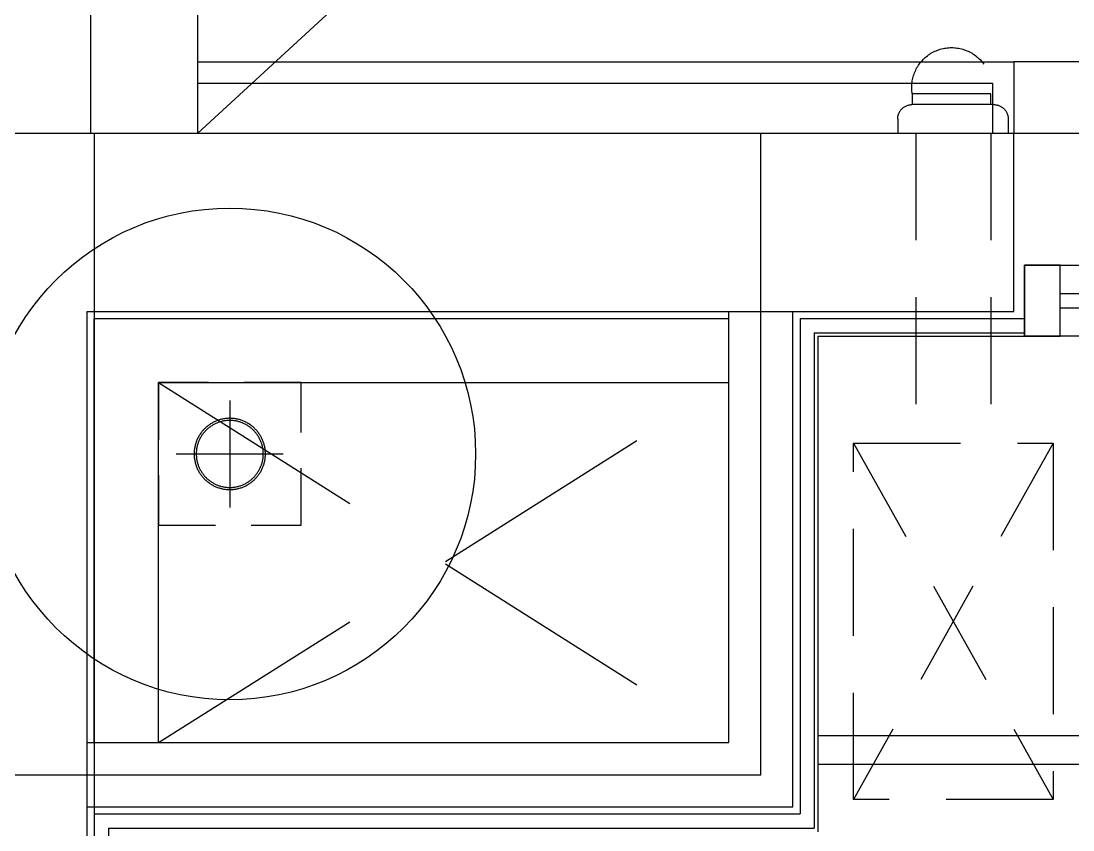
# Model space of a CAD drawing. Header units: millimetres. Extents: x 7294529 to 7346664, y 234399 to 276449.
# Drawn here: x 7310347 to 7311822, y 251707 to 252842 of the extents above; entities that cross this region are included whole.
import ezdxf
from ezdxf.xclip import XClip

# ---------------------------------------------------------------- set-up
doc = ezdxf.new("R2010")
doc.units = ezdxf.units.MM
doc.header["$LTSCALE"] = 100
doc.header["$XCLIPFRAME"] = 2
for name, pattern in [('C-303-L-TF_39B+59C$0$CEN', [62, 60, -1, 0, -1]), ('U-59C-EX$0$CEN', [62, 60, -1, 0, -1]), ('U-59C-EX$0$H', [1.3, 0.8, -0.5]), ('U-59C-EX$0$HID', [2.3, 1.5, -0.8]), ('U-59C-EX$0$HIDDEN2', [4.7625, 3.175, -1.5875])]:
    doc.linetypes.add(name, pattern=pattern)
doc.layers.get('Defpoints').update_dxf_attribs({"color": 149})
for name, color, linetype in [('ARDM', 7, 'Continuous'), ('BP', 7, 'Continuous'), ('C-303-L-TF_39B+59C$0$CEN', 1, 'C-303-L-TF_39B+59C$0$CEN'), ('C-303-L-TF_39B+59C$0$COL', 2, 'Continuous'), ('ELE8', 8, 'Continuous'), ('U-59C-EX$0$CEN', 1, 'U-59C-EX$0$CEN'), ('U-59C-EX$0$CON', 2, 'Continuous'), ('U-59C-EX$0$ELE', 6, 'Continuous'), ('U-59C-EX$0$ETC', 6, 'Continuous'), ('U-59C-EX$0$FIN', 5, 'Continuous'), ('U-59C-EX$0$FUR_미설치가구', 8, 'U-59C-EX$0$HID'), ('U-59C-EX$0$INSUL_line', 8, 'Continuous'), ('U-59C-EX$0$OPEN', 1, 'U-59C-EX$0$HIDDEN2'), ('U-59C-EX$0$STXS', 8, 'Continuous'), ('U-59C-EX$0$WAL', 3, 'Continuous'), ('U-59C-EX$0$WIN', 4, 'Continuous'), ('U-59C-EX$0$발코니 입면선', 4, 'Continuous'), ('기단부-석재', 6, 'Continuous')]:
    doc.layers.add(name, color=color, linetype=linetype)
for name, color, linetype, plot in [('CUT-LINE', 105, 'Continuous', False), ('U-59C-EX$0$MC', 152, 'Continuous', False), ('체크', 2, 'Continuous', False)]:
    doc.layers.add(name, color=color, linetype=linetype, plot=plot)

# ---------------------------------------------------------------- blocks, each defined once
blk = doc.blocks.new('U-59C-EX$0$u-59c-tf-ex$0$WIN_1_600')
at = {"layer": 'U-59C-EX$0$WIN', "color": 8}
for p, q in [((-250, -40), (250, -40)), ((-250, -60), (250, -60))]:
    blk.add_line(p, q, dxfattribs=at)
at = {"layer": 'U-59C-EX$0$WIN'}
for points in [[(-300, -100), (-250, -100), (-250, 0), (-300, 0)], [(-300, 0), (300, 0), (300, -100), (-300, -100)], [(250, -100), (300, -100), (300, 0), (250, 0)]]:
    blk.add_lwpolyline(points, close=True, dxfattribs=at)
blk = doc.blocks.new('U-59C-EX$0$A$Cd8f55ee0')
at = {"layer": 'U-59C-EX$0$FUR_미설치가구'}
for p, q in [((-192.5, 425), (-192.5, 440)), ((-192.5, 440), (-82.5, 440)), ((-192.5, 425), (-192.5, 440)), ((-82.5, 440), (-82.5, 425)), ((-82.5, 440), (-82.5, 425)), ((-197, 425), (-82, 425)), ((-217, 405), (-217, 385)), ((-217, 405), (-217, 385)), ((-62, 405), (-62, 385)), ((-62, 385), (-217, 385)), ((-62, 385), (-217, 385)), ((-192.5, 385), (-192.5, -50)), ((-87.5, 385), (-87.5, -50)), ((-280, -50), (0, -550)), ((0, -50), (-280, -550))]:
    blk.add_line(p, q, dxfattribs=at)
blk.add_lwpolyline([(-280, -550), (0, -550), (0, -50), (-280, -50)], close=True, dxfattribs=at)
for centre, radius, start, end in [((-137.5, 449.2), 55.8, 350.4727, 189.5273), ((-197, 405), 20, 90, 180), ((-197, 405), 20, 90, 180), ((-82, 405), 20, 0, 90)]:
    blk.add_arc(centre, radius, start, end, dxfattribs=at)
blk = doc.blocks.new('U-59C-EX$0$D100-우수')
at = {"layer": 'Defpoints', "linetype": 'U-59C-EX$0$H'}
blk.add_lwpolyline([(200, 0), (0, 0), (0, 200), (200, 200)], close=True, dxfattribs=at)
at = {"layer": 'U-59C-EX$0$ETC', "color": 1}
for p, q in [((100, 175), (100, 25)), ((25, 100), (175, 100))]:
    blk.add_line(p, q, dxfattribs=at)
at = {"layer": 'U-59C-EX$0$ETC', "color": 4}
blk.add_circle((100, 100), 50, dxfattribs=at)
at = {"layer": 'U-59C-EX$0$ETC', "color": 8}
blk.add_circle((100, 100), 47, dxfattribs=at)
blk = doc.blocks.new('U-59C-EX')
at = {"layer": 'U-59C-EX$0$CEN'}
for p, q in [((3855, 1675), (13960, 1675)), ((5110, 775), (5110, 1675)), ((3855, 775), (5110, 775))]:
    blk.add_line(p, q, dxfattribs=at)
at = {"layer": 'U-59C-EX$0$CON'}
for p, q in [((5465, 1425), (5465, 1675)), ((4165, 1425), (5465, 1425)), ((4165, -55), (4165, 1425))]:
    blk.add_line(p, q, dxfattribs=at)
at = {"layer": 'U-59C-EX$0$ELE'}
for p, q in [((5190, 830), (6080, 830)), ((5190, 790), (6080, 790))]:
    blk.add_line(p, q, dxfattribs=at)
at = {"layer": 'U-59C-EX$0$FIN'}
for q in [(5480, 1390), (5190, 695)]:
    blk.add_line((5190, 1390), q, dxfattribs=at)
at = {"layer": 'U-59C-EX$0$INSUL_line'}
for p, q in [((4175, 1415), (5065, 1415)), ((4175, 820), (4175, 1415)), ((5165, 1415), (5165, 720)), ((5165, 1415), (5480, 1415)), ((5185, 1395), (5480, 1395)), ((5185, 1395), (5185, 700)), ((4265, 1325), (5065, 1325)), ((4265, 820), (4265, 1325)), ((4175, 720), (4175, -415)), ((4175, 720), (5165, 720)), ((4195, 700), (5185, 700)), ((4195, 700), (4195, -415))]:
    blk.add_line(p, q, dxfattribs=at)
at = {"layer": 'U-59C-EX$0$MC'}
blk.add_line((4175, 2175), (4175, -1985), dxfattribs=at)
at = {"layer": 'U-59C-EX$0$OPEN'}
for p, q in [((4265, 1325), (5065, 820)), ((4265, 820), (5065, 1325))]:
    blk.add_line(p, q, dxfattribs=at)
at = {"layer": 'U-59C-EX$0$WAL'}
for p, q in [((5065, 820), (5065, 1425)), ((5155, 730), (5155, 1425)), ((4165, 820), (5065, 820)), ((4165, 730), (5155, 730))]:
    blk.add_line(p, q, dxfattribs=at)
at = {"layer": 'U-59C-EX$0$발코니 입면선'}
blk.add_line((5465, 1675), (6095, 1675), dxfattribs=at)
at = {"layer": 'U-59C-EX$0$FUR_미설치가구', "xscale": -1}
blk.add_blockref('U-59C-EX$0$A$Cd8f55ee0', (5240, 1290), dxfattribs=at)
at = {"layer": 'U-59C-EX$0$STXS', "xscale": -1, "rotation": 90}
blk.add_blockref('U-59C-EX$0$D100-우수', (4465, 1325), dxfattribs=at)
at = {"layer": 'U-59C-EX$0$WIN'}
blk.add_blockref('U-59C-EX$0$u-59c-tf-ex$0$WIN_1_600', (5780, 1490), dxfattribs=at)
blk = doc.blocks.new('C-303-L-TF_39B+59C', base_point=(0, 0))
at = {"layer": 'C-303-L-TF_39B+59C$0$CEN'}
for p, q in [((4305, -870), (4305, 5295)), ((4190, -870), (4455, -870))]:
    blk.add_line(p, q, dxfattribs=at)
at = {"layer": 'C-303-L-TF_39B+59C$0$COL'}
blk.add_line((4455, -870), (4455, 5145), dxfattribs=at)
blk.add_lwpolyline([(4455, -870), (5600, -870)], dxfattribs=at)
blk = doc.blocks.new('A$C32535b17')
at = {"layer": '체크'}
blk.add_circle((4785, 7500), 344.9, dxfattribs=at)
blk = doc.blocks.new('기단부-303-TF')
at = {"layer": 'ELE8'}
blk.add_line((-15910, -6205), (-16540, -6205), dxfattribs=at)
at = {"layer": '기단부-석재'}
for points in [[(-17685, -6205), (-16540, -6205), (-16540, -6305)], [(-17685, -6235), (-16570, -6235), (-16570, -6305)]]:
    blk.add_lwpolyline(points, dxfattribs=at)

msp = doc.modelspace()

# ---------------------------------------------------------------- block references
at = {"layer": 'BP'}
ref = msp.add_blockref('U-59C-EX', (7306274.4, 251009.4), dxfattribs=at)
XClip(ref).set_block_clipping_path([(12590, -7184.9999999999), (0, -7184.9999999999), (0, 300.0000000002), (4055.0000000028, 300.0000000099), (4055.0000000028, 1674.9999999992), (4320, 1674.9999999992), (4820, 2135.0000000001), (12590.0000000009, 2135.0000000001)])

# ---------------------------------------------------------------- next in the draw order: linework, layer by layer
at = {"layer": 'CUT-LINE'}
msp.add_lwpolyline([(7318864.4, 243824.4), (7306274.4, 243824.4), (7306274.4, 251309.4), (7310329.4, 251309.4), (7310329.4, 252684.4), (7310594.4, 252684.4), (7311094.4, 253144.4), (7318864.4, 253144.4)], close=True, dxfattribs=at)

# ---------------------------------------------------------------- next in the draw order: block references
at = {"layer": 'ARDM'}
msp.add_blockref('A$C32535b17', (7305854.4, 244734.4), dxfattribs=at)
at = {"layer": 'BP'}
msp.add_blockref('C-303-L-TF_39B+59C', (7306139.4, 253554.4), dxfattribs=at)
at = {"layer": '기단부-석재'}
msp.add_blockref('기단부-303-TF', (7328279.4, 258989.4), dxfattribs=at)

doc.saveas('drawing.dxf')
